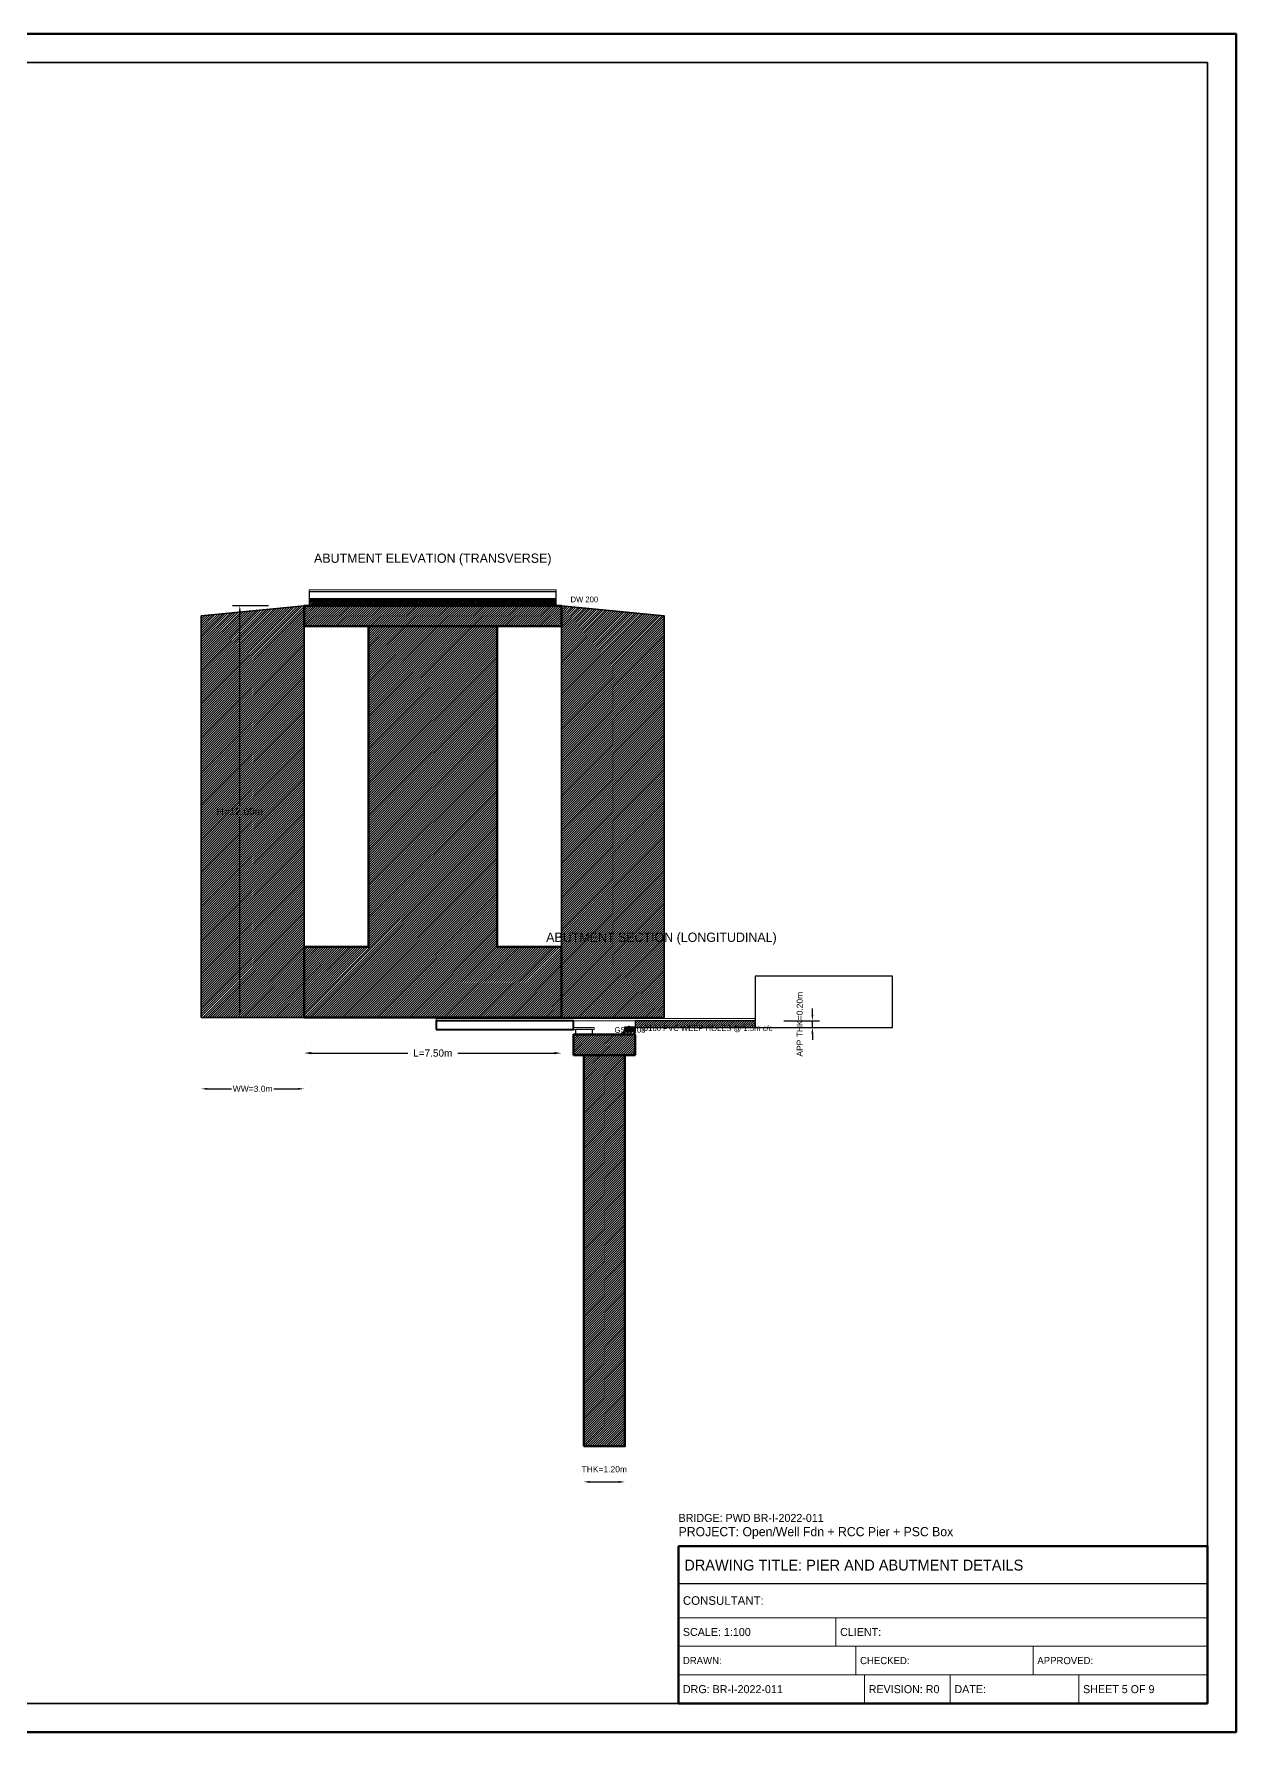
# Model space of a CAD drawing. Header units: metres. Extents: x 0 to 841, y 0 to 594.
# Drawn here: x 420 to 841, y 0 to 594 of the extents above; entities that cross this region are included whole.
import ezdxf
from ezdxf.enums import TextEntityAlignment as Align

# ---------------------------------------------------------------- set-up
doc = ezdxf.new("R2010")
doc.units = ezdxf.units.M
doc.linetypes.add('DASHED', pattern=[0.5, 0.375, -0.125])
for name, color, linetype, lineweight in [('ABUT-PROF', 4, 'Continuous', 50), ('BORDER-INNER', 7, 'Continuous', 35), ('BORDER-OUTER', 7, 'Continuous', 70), ('CIVIL-ROAD', 7, 'Continuous', 25), ('DIM-LINEAR', 3, 'Continuous', 18), ('STRUC-HATCHING', 8, 'Continuous', 18), ('SUB-ABUT', 3, 'Continuous', 35), ('SUB-BACKFILL', 34, 'Continuous', 18), ('SUB-BEARING', 5, 'Continuous', 25), ('SUB-DIRT-WALL', 3, 'Continuous', 35), ('SUPER-DECK', 2, 'Continuous', 50), ('SUPER-WEARING', 8, 'Continuous', 25), ('TEXT-HEADER', 7, 'Continuous', 25), ('TEXT-SPEC', 7, 'Continuous', 13), ('TEXT-TITLE', 7, 'Continuous', 25), ('TITLEBLK-BOX', 7, 'Continuous', 50), ('TITLEBLK-TEXT', 7, 'Continuous', 18)]:
    doc.layers.add(name, color=color, linetype=linetype, lineweight=lineweight)
doc.styles.add('BRIDGE_STD', font='Arial.ttf')
doc.dimstyles.new('pmb100', dxfattribs={"dimtxt": 2.5, "dimasz": 0.9375, "dimexe": 2.5, "dimexo": 2.5, "dimtad": 0, "dimtih": 1, "dimdec": 0, "dimtxsty": 'BRIDGE_STD', "dimcen": 2.5, "dimazin": 3, "dimtfac": 1, "dimtmove": 0, "dimatfit": 3})

msp = doc.modelspace()

# ---------------------------------------------------------------- hatches: boundary and pattern name
at = {"layer": 'STRUC-HATCHING'}
h = msp.add_hatch(dxfattribs=at)
h.set_pattern_fill('ANSI31', scale=0.18)
h.paths.add_polyline_path([(515, 394), (479, 390.4), (479, 250), (515, 250)])
h = msp.add_hatch(dxfattribs=at)
h.set_pattern_fill('ANSI31', scale=0.18)
h.paths.add_polyline_path([(515, 386.8), (605, 386.8), (605, 394), (515, 394)])
h = msp.add_hatch(dxfattribs=at)
h.set_pattern_fill('ANSI31', scale=0.12)
h.paths.add_polyline_path([(516.8, 394), (603.2, 394), (603.2, 396.4), (516.8, 396.4)])
h = msp.add_hatch(dxfattribs=at)
h.set_pattern_fill('ANSI31', scale=0.18)
h.paths.add_polyline_path([(605, 394), (641, 390.4), (641, 250), (605, 250)])
h = msp.add_hatch(dxfattribs=at)
h.set_pattern_fill('ANSI31', scale=0.18)
h.paths.add_polyline_path([(537.5, 386.8), (582.5, 386.8), (582.5, 274.62), (605, 274.62), (605, 250), (515, 250), (515, 274.62), (537.5, 274.62)])
h = msp.add_hatch(dxfattribs=at)
h.set_pattern_fill('ANSI31', scale=0.18)
h.paths.add_polyline_path([(609.2, 236.8), (630.8, 236.8), (630.8, 244), (609.2, 244)])
h = msp.add_hatch(dxfattribs=at)
h.set_pattern_fill('ANSI31', scale=0.12)
h.paths.add_polyline_path([(627.2, 245.2), (630.8, 245.2), (630.8, 246.4), (627.2, 246.4)])
h = msp.add_hatch(dxfattribs=at)
h.set_pattern_fill('ANSI31', scale=0.24)
h.paths.add_polyline_path([(627.2, 244), (630.8, 244), (630.8, 245.2), (627.2, 245.2)])
h = msp.add_hatch(dxfattribs=at)
h.set_pattern_fill('ANSI31', scale=0.18)
h.paths.add_polyline_path([(630.8, 246.4), (672.8, 246.4), (672.8, 248.8), (630.8, 248.8)])
h = msp.add_hatch(dxfattribs=at)
h.set_pattern_fill('ANSI31', scale=0.18)
h.paths.add_polyline_path([(612.8, 100), (627.2, 100), (627.2, 236.8), (612.8, 236.8)])

# ---------------------------------------------------------------- linework, layer by layer
at = {"layer": 'ABUT-PROF', "color": 4, "linetype": 'DASHED'}
msp.add_line((515, 394), (605, 394), dxfattribs=at)
at = {"layer": 'ABUT-PROF', "lineweight": 30}
msp.add_lwpolyline([(516.8, 394), (603.2, 394), (603.2, 396.4), (516.8, 396.4), (516.8, 394)], dxfattribs=at)
at = {"layer": 'ABUT-PROF', "lineweight": 40}
msp.add_lwpolyline([(627.2, 245.2), (630.8, 245.2), (630.8, 246.4), (627.2, 246.4), (627.2, 245.2)], dxfattribs=at)
at = {"layer": 'ABUT-PROF', "color": 4}
for centre in [(560, 395.6), (560, 394.8), (629, 246), (629, 245.6)]:
    msp.add_circle(centre, 0.6, dxfattribs=at)
at = {"layer": 'BORDER-INNER'}
msp.add_lwpolyline([(10, 10), (831, 10), (831, 584), (10, 584), (10, 10)], dxfattribs=at)
at = {"layer": 'BORDER-OUTER'}
msp.add_lwpolyline([(0, 0), (841, 0), (841, 594), (0, 594), (0, 0)], dxfattribs=at)
at = {"layer": 'CIVIL-ROAD', "lineweight": 25}
for points in [[(516.8, 396.4), (603.2, 396.4), (603.2, 398.8), (516.8, 398.8), (516.8, 396.4)], [(630.8, 246.4), (672.8, 246.4), (672.8, 248.8), (630.8, 248.8), (630.8, 246.4)]]:
    msp.add_lwpolyline(points, dxfattribs=at)
at = {"layer": 'SUB-ABUT', "lineweight": 35}
for points in [[(515, 394), (479, 390.4), (479, 250), (515, 250), (515, 394)], [(605, 394), (641, 390.4), (641, 250), (605, 250), (605, 394)]]:
    msp.add_lwpolyline(points, dxfattribs=at)
at = {"layer": 'SUB-ABUT', "lineweight": 50}
for points in [[(515, 386.8), (605, 386.8), (605, 394), (515, 394), (515, 386.8)], [(537.5, 386.8), (582.5, 386.8), (582.5, 274.62), (605, 274.62), (605, 250), (515, 250), (515, 274.62), (537.5, 274.62), (537.5, 386.8)], [(609.2, 236.8), (630.8, 236.8), (630.8, 244), (609.2, 244), (609.2, 236.8)], [(612.8, 100), (627.2, 100), (627.2, 236.8), (612.8, 236.8), (612.8, 100)]]:
    msp.add_lwpolyline(points, dxfattribs=at)
at = {"layer": 'SUB-ABUT', "lineweight": 25}
msp.add_lwpolyline([(672.8, 246.4), (720.8, 246.4), (720.8, 264.4), (672.8, 264.4), (672.8, 246.4)], dxfattribs=at)
at = {"layer": 'SUB-BACKFILL', "lineweight": 20}
msp.add_lwpolyline([(627.2, 244), (630.8, 244), (630.8, 245.2), (627.2, 245.2), (627.2, 244)], dxfattribs=at)
at = {"layer": 'SUB-BEARING', "lineweight": 25}
for points in [[(524.9, 394), (532.1, 394), (532.1, 395.8), (524.9, 395.8), (524.9, 394)], [(556.4, 394), (563.6, 394), (563.6, 395.8), (556.4, 395.8), (556.4, 394)], [(587.9, 394), (595.1, 394), (595.1, 395.8), (587.9, 395.8), (587.9, 394)], [(609.92, 244), (615.92, 244), (615.92, 245.8), (609.92, 245.8), (609.92, 244)]]:
    msp.add_lwpolyline(points, dxfattribs=at)
at = {"layer": 'SUB-BEARING', "lineweight": 15}
msp.add_lwpolyline([(609.32, 245.8), (616.52, 245.8), (616.52, 246.4), (609.32, 246.4), (609.32, 245.8)], dxfattribs=at)
at = {"layer": 'SUB-DIRT-WALL', "lineweight": 18}
for p, q in [((625.7, 244.06), (628.7, 247.06)), ((625.7, 243.34), (628.7, 246.34))]:
    msp.add_line(p, q, dxfattribs=at)
at = {"layer": 'SUB-DIRT-WALL', "lineweight": 35}
msp.add_line((627.2, 244), (630.8, 244), dxfattribs=at)
at = {"layer": 'SUPER-DECK', "lineweight": 40}
msp.add_lwpolyline([(561.2, 245.8), (609.2, 245.8), (609.2, 248.8), (561.2, 248.8), (561.2, 245.8)], dxfattribs=at)
at = {"layer": 'SUPER-WEARING', "lineweight": 20}
for points in [[(516.8, 398.8), (603.2, 398.8), (603.2, 399.58), (516.8, 399.58), (516.8, 398.8)], [(561.2, 248.8), (672.8, 248.8), (672.8, 249.58), (561.2, 249.58), (561.2, 248.8)]]:
    msp.add_lwpolyline(points, dxfattribs=at)
at = {"layer": 'TITLEBLK-BOX', "lineweight": 50}
msp.add_lwpolyline([(646, 10), (831, 10), (831, 65), (646, 65), (646, 10)], dxfattribs=at)
at = {"layer": 'TITLEBLK-BOX', "lineweight": 30}
msp.add_lwpolyline([(646, 52), (831, 52), (831, 65), (646, 65), (646, 52)], dxfattribs=at)
at = {"layer": 'TITLEBLK-BOX', "lineweight": 18}
for points in [[(646, 40), (831, 40), (831, 52), (646, 52), (646, 40)], [(646, 30), (701, 30), (701, 40), (646, 40), (646, 30)], [(701, 30), (831, 30), (831, 40), (701, 40), (701, 30)], [(646, 20), (708, 20), (708, 30), (646, 30), (646, 20)], [(708, 20), (770, 20), (770, 30), (708, 30), (708, 20)], [(770, 20), (831, 20), (831, 30), (770, 30), (770, 20)], [(646, 10), (711, 10), (711, 20), (646, 20), (646, 10)], [(711, 10), (741, 10), (741, 20), (711, 20), (711, 10)], [(741, 10), (786, 10), (786, 20), (741, 20), (741, 10)], [(786, 10), (831, 10), (831, 20), (786, 20), (786, 10)]]:
    msp.add_lwpolyline(points, dxfattribs=at)

# ---------------------------------------------------------------- texts
at = {"layer": 'TEXT-HEADER'}
for s, p in [('ABUTMENT ELEVATION (TRANSVERSE)', (560, 409)), ('ABUTMENT SECTION (LONGITUDINAL)', (640, 276.4))]:
    msp.add_text(s, height=3.25, dxfattribs=at).set_placement(p, align=Align.CENTER)
at = {"layer": 'TEXT-SPEC', "color": 4}
for s, p in [('DW 200', (608.2, 395.2)), ('Ø100 PVC WEEP HOLES @ 1.5m c/c', (633.3, 245.2))]:
    msp.add_text(s, height=2, dxfattribs=at).set_placement(p)
at = {"layer": 'TEXT-SPEC'}
msp.add_text('GSB 100', height=2, dxfattribs=at).set_placement((629, 244.6), align=Align.CENTER)
at = {"layer": 'TEXT-TITLE'}
for s, height, p in [('PROJECT: Open/Well Fdn + RCC Pier + PSC Box', 3.2, (646, 68.5)), ('DRAWING TITLE: PIER AND ABUTMENT DETAILS', 3.8, (648, 56.5))]:
    msp.add_text(s, height=height, dxfattribs=at).set_placement(p)
at = {"layer": 'TITLEBLK-TEXT'}
for s, height, p in [('BRIDGE: PWD BR-I-2022-011', 2.8, (646, 73.5)), ('CONSULTANT: ', 3, (647.5, 44.5)), ('SCALE: 1:100', 2.8, (647.5, 33.6)), ('CLIENT: ', 2.8, (702.5, 33.6)), ('DRAWN: ', 2.5, (647.5, 23.75)), ('CHECKED: ', 2.5, (709.5, 23.75)), ('APPROVED: ', 2.5, (771.5, 23.75)), ('DRG: BR-I-2022-011', 2.8, (647.5, 13.6)), ('REVISION: R0', 2.8, (712.5, 13.6)), ('DATE: ', 2.8, (742.5, 13.6)), ('SHEET 5 OF 9', 2.8, (787.5, 13.6))]:
    msp.add_text(s, height=height, dxfattribs=at).set_placement(p)

# ---------------------------------------------------------------- dimensions: what is measured, and where the dimension line sits
at = {"layer": 'DIM-LINEAR'}
for base, p1, p2, text, override in [((492.5, 250), (505, 250), (505, 394), 'H=12.00m', {"dimtxt": 2.5, "dimasz": 2.5, "dimgap": 1, "dimclrt": 3}), ((692.8, 246.4), (680.3, 246.4), (680.3, 248.8), 'APP THK=0.20m', {"dimtxt": 2.125, "dimasz": 2.125, "dimgap": 0.85, "dimclrt": 3})]:
    msp.add_linear_dim(base=base, p1=p1, p2=p2, angle=90, text=text, dimstyle='pmb100', override=override, dxfattribs=at).render()
for base, p1, p2, text, override in [((515, 237.5), (515, 237.5), (605, 237.5), 'L=7.50m', {"dimtxt": 2.5, "dimasz": 2.5, "dimgap": 1, "dimclrt": 3}), ((479, 225), (479, 225), (515, 225), 'WW=3.0m', {"dimtxt": 2.125, "dimasz": 2.125, "dimgap": 0.85, "dimclrt": 3}), ((612.8, 87.5), (612.8, 87.5), (627.2, 87.5), 'THK=1.20m', {"dimtxt": 2.125, "dimasz": 2.125, "dimgap": 0.85, "dimclrt": 3})]:
    msp.add_linear_dim(base=base, p1=p1, p2=p2, text=text, dimstyle='pmb100', override=override, dxfattribs=at).render()

doc.saveas('drawing.dxf')
